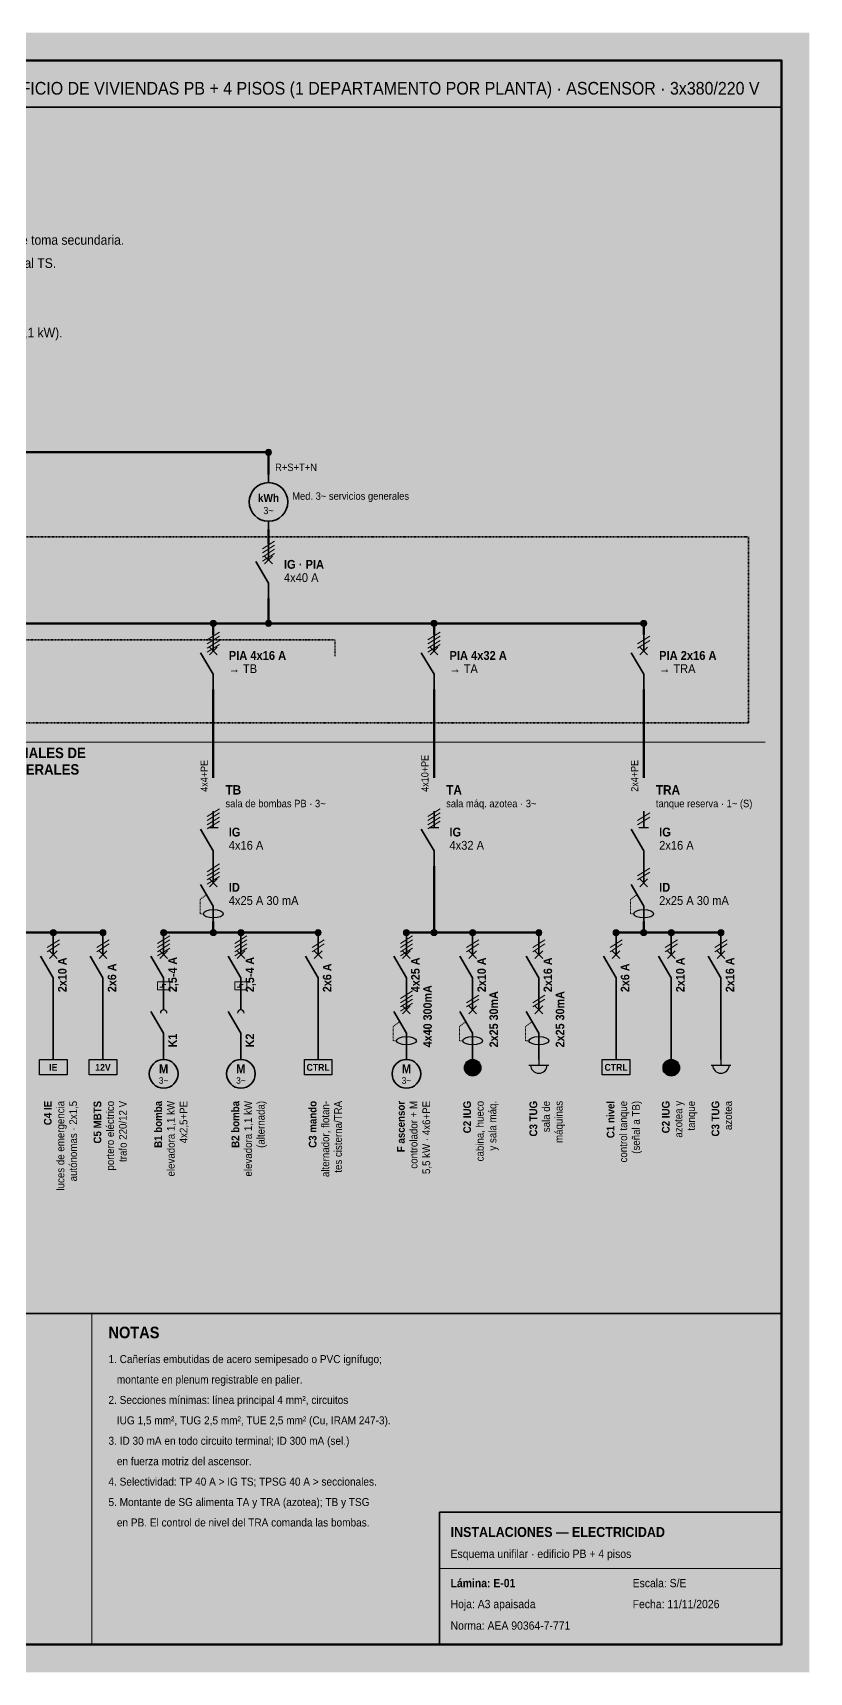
# Model space of a CAD drawing. Header units: millimetres. Extents: x 0 to 420, y 0 to 297.
# Drawn here: x 279.3 to 420, y 0 to 297 of the extents above; entities that cross this region are included whole.
import ezdxf
from ezdxf.enums import TextEntityAlignment as Align

# ---------------------------------------------------------------- set-up
doc = ezdxf.new("R2010")
doc.units = ezdxf.units.MM
doc.linetypes.add('DASHED', pattern=[1.524, 1.27, -0.254])
for name, color, linetype in [('0-MARCO', 7, 'Continuous'), ('1-ACOMETIDA', 7, 'Continuous'), ('3-SERV-GRALES', 1, 'Continuous'), ('4-PE-TIERRA', 3, 'Continuous'), ('6-SIMBOLOS', 7, 'Continuous'), ('7-TABLEROS', 7, 'Continuous'), ('8-TEXTOS', 7, 'Continuous')]:
    doc.layers.add(name, color=color, linetype=linetype)
doc.styles.add('ARIAL', font='arial.ttf')
doc.styles.add('ARIAL-NEGRITA', font='arialbd.ttf')

msp = doc.modelspace()

# ---------------------------------------------------------------- hatches: boundary and pattern name
at = {"layer": '0-MARCO', "true_color": 0xffffff}
h = msp.add_hatch(color=7, dxfattribs=at)
h.dxf.hatch_style = 1
h.paths.add_polyline_path([(0, 297), (420, 297), (420, 0), (0, 0)])
at = {"layer": '6-SIMBOLOS', "true_color": 0xc0392b}
h = msp.add_hatch(color=7, dxfattribs=at)
h.dxf.hatch_style = 1
edge = h.paths.add_edge_path()
edge.add_arc((322, 221), 0.55, 0, 360)
at = {"layer": '6-SIMBOLOS', "true_color": 0xffffff}
h = msp.add_hatch(color=7, dxfattribs=at)
h.dxf.hatch_style = 1
edge = h.paths.add_edge_path()
edge.add_arc((322, 212), 3.5, 0, 360)
at = {"layer": '6-SIMBOLOS', "true_color": 0xc0392b}
h = msp.add_hatch(color=7, dxfattribs=at)
h.dxf.hatch_style = 1
edge = h.paths.add_edge_path()
edge.add_arc((312, 190), 0.55, 0, 360)
h = msp.add_hatch(color=7, dxfattribs=at)
h.dxf.hatch_style = 1
edge = h.paths.add_edge_path()
edge.add_arc((322, 190), 0.55, 0, 360)
h = msp.add_hatch(color=7, dxfattribs=at)
h.dxf.hatch_style = 1
edge = h.paths.add_edge_path()
edge.add_arc((352, 190), 0.55, 0, 360)
h = msp.add_hatch(color=7, dxfattribs=at)
h.dxf.hatch_style = 1
edge = h.paths.add_edge_path()
edge.add_arc((390, 190), 0.55, 0, 360)
h = msp.add_hatch(color=7, dxfattribs=at)
h.dxf.hatch_style = 1
edge = h.paths.add_edge_path()
edge.add_arc((283, 134), 0.55, 0, 360)
h = msp.add_hatch(color=7, dxfattribs=at)
h.dxf.hatch_style = 1
edge = h.paths.add_edge_path()
edge.add_arc((292, 134), 0.55, 0, 360)
h = msp.add_hatch(color=7, dxfattribs=at)
h.dxf.hatch_style = 1
edge = h.paths.add_edge_path()
edge.add_arc((303, 134), 0.55, 0, 360)
h = msp.add_hatch(color=7, dxfattribs=at)
h.dxf.hatch_style = 1
edge = h.paths.add_edge_path()
edge.add_arc((312, 134), 0.55, 0, 360)
h = msp.add_hatch(color=7, dxfattribs=at)
h.dxf.hatch_style = 1
edge = h.paths.add_edge_path()
edge.add_arc((317, 134), 0.55, 0, 360)
h = msp.add_hatch(color=7, dxfattribs=at)
h.dxf.hatch_style = 1
edge = h.paths.add_edge_path()
edge.add_arc((331, 134), 0.55, 0, 360)
h = msp.add_hatch(color=7, dxfattribs=at)
h.dxf.hatch_style = 1
edge = h.paths.add_edge_path()
edge.add_arc((347, 134), 0.55, 0, 360)
h = msp.add_hatch(color=7, dxfattribs=at)
h.dxf.hatch_style = 1
edge = h.paths.add_edge_path()
edge.add_arc((352, 134), 0.55, 0, 360)
h = msp.add_hatch(color=7, dxfattribs=at)
h.dxf.hatch_style = 1
edge = h.paths.add_edge_path()
edge.add_arc((359, 134), 0.55, 0, 360)
h = msp.add_hatch(color=7, dxfattribs=at)
h.dxf.hatch_style = 1
edge = h.paths.add_edge_path()
edge.add_arc((371, 134), 0.55, 0, 360)
h = msp.add_hatch(color=7, dxfattribs=at)
h.dxf.hatch_style = 1
edge = h.paths.add_edge_path()
edge.add_arc((385, 134), 0.55, 0, 360)
h = msp.add_hatch(color=7, dxfattribs=at)
h.dxf.hatch_style = 1
edge = h.paths.add_edge_path()
edge.add_arc((390, 134), 0.55, 0, 360)
h = msp.add_hatch(color=7, dxfattribs=at)
h.dxf.hatch_style = 1
edge = h.paths.add_edge_path()
edge.add_arc((395, 134), 0.55, 0, 360)
h = msp.add_hatch(color=7, dxfattribs=at)
h.dxf.hatch_style = 1
edge = h.paths.add_edge_path()
edge.add_arc((404, 134), 0.55, 0, 360)
at = {"layer": '6-SIMBOLOS', "true_color": 0xffffff}
h = msp.add_hatch(color=7, dxfattribs=at)
h.dxf.hatch_style = 1
edge = h.paths.add_edge_path()
edge.add_arc((303, 108.4), 2.6, 0, 360)
h = msp.add_hatch(color=7, dxfattribs=at)
h.dxf.hatch_style = 1
edge = h.paths.add_edge_path()
edge.add_arc((317, 108.4), 2.6, 0, 360)
h = msp.add_hatch(color=7, dxfattribs=at)
h.dxf.hatch_style = 1
edge = h.paths.add_edge_path()
edge.add_arc((347, 108.4), 2.6, 0, 360)
h = msp.add_hatch(color=7, dxfattribs=at)
h.dxf.hatch_style = 1
edge = h.paths.add_edge_path()
edge.add_arc((359, 109.5), 1.5, 0, 360)
h = msp.add_hatch(color=7, dxfattribs=at)
h.dxf.hatch_style = 1
edge = h.paths.add_edge_path()
edge.add_arc((395, 109.5), 1.5, 0, 360)
at = {"layer": '7-TABLEROS', "true_color": 0xffffff}
h = msp.add_hatch(color=7, dxfattribs=at)
h.dxf.hatch_style = 1
h.paths.add_polyline_path([(280.5, 111), (285.5, 111), (285.5, 108.2), (280.5, 108.2)])
h = msp.add_hatch(color=7, dxfattribs=at)
h.dxf.hatch_style = 1
h.paths.add_polyline_path([(289.5, 111), (294.5, 111), (294.5, 108.2), (289.5, 108.2)])
h = msp.add_hatch(color=7, dxfattribs=at)
h.dxf.hatch_style = 1
h.paths.add_polyline_path([(328.5, 111), (333.5, 111), (333.5, 108.2), (328.5, 108.2)])
h = msp.add_hatch(color=7, dxfattribs=at)
h.dxf.hatch_style = 1
h.paths.add_polyline_path([(382.5, 111), (387.5, 111), (387.5, 108.2), (382.5, 108.2)])

# ---------------------------------------------------------------- linework, layer by layer
at = {"layer": '0-MARCO', "lineweight": 50}
msp.add_lwpolyline([(10, 292), (415, 292), (415, 5), (10, 5), (10, 292)], dxfattribs=at)
at = {"layer": '0-MARCO', "lineweight": 35}
for points in [[(10, 292), (415, 292), (415, 283.5), (10, 283.5), (10, 292)], [(10, 65), (415, 65)], [(353, 29), (415, 29), (415, 5), (353, 5), (353, 29)]]:
    msp.add_lwpolyline(points, dxfattribs=at)
at = {"layer": '0-MARCO', "lineweight": 18}
for points in [[(120.5, 168.5), (412, 168.5)], [(290, 65), (290, 5)]]:
    msp.add_lwpolyline(points, dxfattribs=at)
at = {"layer": '1-ACOMETIDA', "lineweight": 100}
msp.add_lwpolyline([(136, 221), (322, 221)], dxfattribs=at)
at = {"layer": '1-ACOMETIDA', "lineweight": 18}
msp.add_lwpolyline([(353, 18.8), (415, 18.8)], dxfattribs=at)
at = {"layer": '3-SERV-GRALES', "lineweight": 50, "true_color": 0xc0392b}
for points in [[(322, 221), (322, 217)], [(322, 207), (322, 204.5)], [(322, 194.5), (322, 190)], [(312, 190), (312, 188)], [(352, 190), (352, 188)], [(390, 190), (390, 188)], [(312, 178), (312, 162)], [(352, 178), (352, 162)], [(390, 178), (390, 162)], [(352, 146), (352, 134)], [(312, 136), (312, 134)], [(390, 136), (390, 134)]]:
    msp.add_lwpolyline(points, dxfattribs=at)
at = {"layer": '3-SERV-GRALES', "lineweight": 35, "true_color": 0xc0392b}
for points in [[(322, 217), (322, 215.5)], [(322, 208.5), (322, 207)], [(322, 204.5), (322, 201.5)], [(322, 197.3), (319.7, 201.2)], [(322, 197.3), (322, 194.5)], [(312, 188), (312, 185)], [(352, 188), (352, 185)], [(390, 188), (390, 185)], [(312, 180.8), (309.7, 184.7)], [(352, 180.8), (349.7, 184.7)], [(390, 180.8), (387.7, 184.7)], [(312, 180.8), (312, 178)], [(352, 180.8), (352, 178)], [(390, 180.8), (390, 178)], [(312, 156), (312, 153)], [(352, 156), (352, 153)], [(390, 156), (390, 153)], [(312, 148.8), (309.7, 152.7)], [(352, 148.8), (349.7, 152.7)], [(390, 148.8), (387.7, 152.7)], [(312, 148.8), (312, 146)], [(352, 148.8), (352, 146)], [(390, 148.8), (390, 146)], [(312, 146), (312, 143)], [(390, 146), (390, 143)], [(312, 138.8), (309.7, 142.7)], [(390, 138.8), (387.7, 142.7)], [(312, 138.8), (312, 136)], [(390, 138.8), (390, 136)], [(283, 134), (283, 133)], [(292, 134), (292, 133)], [(303, 134), (303, 133)], [(317, 134), (317, 133)], [(331, 134), (331, 133)], [(347, 134), (347, 133)], [(359, 134), (359, 133)], [(371, 134), (371, 133)], [(385, 134), (385, 133)], [(395, 134), (395, 133)], [(404, 134), (404, 133)], [(283, 133), (283, 130)], [(292, 133), (292, 130)], [(303, 133), (303, 130)], [(317, 133), (317, 130)], [(331, 133), (331, 130)], [(347, 133), (347, 130)], [(359, 133), (359, 130)], [(371, 133), (371, 130)], [(385, 133), (385, 130)], [(395, 133), (395, 130)], [(404, 133), (404, 130)], [(283, 125.8), (280.7, 129.7)], [(292, 125.8), (289.7, 129.7)], [(303, 125.8), (300.7, 129.7)], [(317, 125.8), (314.7, 129.7)], [(331, 125.8), (328.7, 129.7)], [(347, 125.8), (344.7, 129.7)], [(359, 125.8), (356.7, 129.7)], [(371, 125.8), (368.7, 129.7)], [(385, 125.8), (382.7, 129.7)], [(395, 125.8), (392.7, 129.7)], [(404, 125.8), (401.7, 129.7)], [(283, 125.8), (283, 123)], [(292, 125.8), (292, 123)], [(303, 125.8), (303, 123)], [(317, 125.8), (317, 123)], [(331, 125.8), (331, 123)], [(347, 125.8), (347, 123)], [(359, 125.8), (359, 123)], [(371, 125.8), (371, 123)], [(385, 125.8), (385, 123)], [(395, 125.8), (395, 123)], [(404, 125.8), (404, 123)], [(283, 123), (283, 112.5)], [(292, 123), (292, 112.5)], [(303, 123), (303, 120)], [(317, 123), (317, 120)], [(331, 123), (331, 112.5)], [(347, 123), (347, 120)], [(359, 123), (359, 120)], [(371, 123), (371, 120)], [(385, 123), (385, 112.5)], [(395, 123), (395, 112.5)], [(404, 123), (404, 112.5)], [(303, 115.8), (300.7, 119.7)], [(317, 115.8), (314.7, 119.7)], [(347, 115.8), (344.7, 119.7)], [(359, 115.8), (356.7, 119.7)], [(371, 115.8), (368.7, 119.7)], [(303, 115.8), (303, 113)], [(303, 113), (303, 111)], [(317, 115.8), (317, 113)], [(317, 113), (317, 111)], [(347, 115.8), (347, 113)], [(347, 113), (347, 111)], [(359, 115.8), (359, 113)], [(359, 113), (359, 111)], [(371, 115.8), (371, 113)], [(371, 113), (371, 111)], [(283, 112.5), (283, 111)], [(292, 112.5), (292, 111)], [(331, 112.5), (331, 111)], [(385, 112.5), (385, 111)], [(395, 112.5), (395, 111)], [(404, 112.5), (404, 111)]]:
    msp.add_lwpolyline(points, dxfattribs=at)
at = {"layer": '3-SERV-GRALES', "lineweight": 18, "true_color": 0xc0392b}
for points in [[(320.9, 203.525), (323.1, 204.925)], [(320.9, 202.775), (323.1, 204.175)], [(320.9, 202.025), (323.1, 203.425)], [(320.9, 201.275), (323.1, 202.675)], [(310.9, 187.025), (313.1, 188.425)], [(310.9, 186.275), (313.1, 187.675)], [(350.9, 187.025), (353.1, 188.425)], [(350.9, 186.275), (353.1, 187.675)], [(388.9, 186.275), (391.1, 187.675)], [(310.9, 185.525), (313.1, 186.925)], [(310.9, 184.775), (313.1, 186.175)], [(350.9, 185.525), (353.1, 186.925)], [(350.9, 184.775), (353.1, 186.175)], [(388.9, 185.525), (391.1, 186.925)], [(310.9, 155.025), (313.1, 156.425)], [(310.9, 154.275), (313.1, 155.675)], [(310.9, 153.525), (313.1, 154.925)], [(350.9, 155.025), (353.1, 156.425)], [(350.9, 154.275), (353.1, 155.675)], [(350.9, 153.525), (353.1, 154.925)], [(388.9, 154.275), (391.1, 155.675)], [(388.9, 153.525), (391.1, 154.925)], [(310.9, 152.775), (313.1, 154.175)], [(350.9, 152.775), (353.1, 154.175)], [(310.9, 145.025), (313.1, 146.425)], [(310.9, 144.275), (313.1, 145.675)], [(388.9, 144.275), (391.1, 145.675)], [(310.9, 143.525), (313.1, 144.925)], [(310.9, 142.775), (313.1, 144.175)], [(388.9, 143.525), (391.1, 144.925)], [(281.9, 131.275), (284.1, 132.675)], [(281.9, 130.525), (284.1, 131.925)], [(290.9, 131.275), (293.1, 132.675)], [(290.9, 130.525), (293.1, 131.925)], [(301.9, 132.025), (304.1, 133.425)], [(301.9, 131.275), (304.1, 132.675)], [(301.9, 130.525), (304.1, 131.925)], [(301.9, 129.775), (304.1, 131.175)], [(315.9, 132.025), (318.1, 133.425)], [(315.9, 131.275), (318.1, 132.675)], [(315.9, 130.525), (318.1, 131.925)], [(315.9, 129.775), (318.1, 131.175)], [(329.9, 131.275), (332.1, 132.675)], [(329.9, 130.525), (332.1, 131.925)], [(345.9, 132.025), (348.1, 133.425)], [(345.9, 131.275), (348.1, 132.675)], [(345.9, 130.525), (348.1, 131.925)], [(345.9, 129.775), (348.1, 131.175)], [(357.9, 131.275), (360.1, 132.675)], [(357.9, 130.525), (360.1, 131.925)], [(369.9, 131.275), (372.1, 132.675)], [(369.9, 130.525), (372.1, 131.925)], [(383.9, 131.275), (386.1, 132.675)], [(383.9, 130.525), (386.1, 131.925)], [(393.9, 131.275), (396.1, 132.675)], [(393.9, 130.525), (396.1, 131.925)], [(402.9, 131.275), (405.1, 132.675)], [(402.9, 130.525), (405.1, 131.925)], [(301.9, 125.1), (304.1, 125.1), (304.1, 123.6), (301.9, 123.6), (301.9, 125.1)], [(315.9, 125.1), (318.1, 125.1), (318.1, 123.6), (315.9, 123.6), (315.9, 125.1)], [(345.9, 122.025), (348.1, 123.425)], [(345.9, 121.275), (348.1, 122.675)], [(345.9, 120.525), (348.1, 121.925)], [(357.9, 121.275), (360.1, 122.675)], [(357.9, 120.525), (360.1, 121.925)], [(369.9, 121.275), (372.1, 122.675)], [(369.9, 120.525), (372.1, 121.925)], [(345.9, 119.775), (348.1, 121.175)], [(357.9395, 110.5605), (360.0605, 108.4395)], [(357.9395, 108.4395), (360.0605, 110.5605)], [(393.9395, 110.5605), (396.0605, 108.4395)], [(393.9395, 108.4395), (396.0605, 110.5605)]]:
    msp.add_lwpolyline(points, dxfattribs=at)
at = {"layer": '3-SERV-GRALES', "lineweight": 25, "true_color": 0xc0392b}
for points in [[(321.3, 202.2), (322.7, 200.8)], [(321.3, 200.8), (322.7, 202.2)], [(311.3, 185.7), (312.7, 184.3)], [(311.3, 184.3), (312.7, 185.7)], [(351.3, 185.7), (352.7, 184.3)], [(351.3, 184.3), (352.7, 185.7)], [(389.3, 185.7), (390.7, 184.3)], [(389.3, 184.3), (390.7, 185.7)], [(311.1, 153), (312.9, 153)], [(351.1, 153), (352.9, 153)], [(389.1, 153), (390.9, 153)], [(311.3, 143.7), (312.7, 142.3)], [(311.3, 142.3), (312.7, 143.7)], [(389.3, 143.7), (390.7, 142.3)], [(389.3, 142.3), (390.7, 143.7)], [(282.3, 130.7), (283.7, 129.3)], [(282.3, 129.3), (283.7, 130.7)], [(291.3, 130.7), (292.7, 129.3)], [(291.3, 129.3), (292.7, 130.7)], [(302.3, 130.7), (303.7, 129.3)], [(302.3, 129.3), (303.7, 130.7)], [(316.3, 130.7), (317.7, 129.3)], [(316.3, 129.3), (317.7, 130.7)], [(330.3, 130.7), (331.7, 129.3)], [(330.3, 129.3), (331.7, 130.7)], [(346.3, 130.7), (347.7, 129.3)], [(346.3, 129.3), (347.7, 130.7)], [(358.3, 130.7), (359.7, 129.3)], [(358.3, 129.3), (359.7, 130.7)], [(370.3, 130.7), (371.7, 129.3)], [(370.3, 129.3), (371.7, 130.7)], [(384.3, 130.7), (385.7, 129.3)], [(384.3, 129.3), (385.7, 130.7)], [(394.3, 130.7), (395.7, 129.3)], [(394.3, 129.3), (395.7, 130.7)], [(403.3, 130.7), (404.7, 129.3)], [(403.3, 129.3), (404.7, 130.7)], [(346.3, 120.7), (347.7, 119.3)], [(346.3, 119.3), (347.7, 120.7)], [(358.3, 120.7), (359.7, 119.3)], [(358.3, 119.3), (359.7, 120.7)], [(370.3, 120.7), (371.7, 119.3)], [(370.3, 119.3), (371.7, 120.7)], [(280.5, 111), (285.5, 111), (285.5, 108.2), (280.5, 108.2), (280.5, 111)], [(289.5, 111), (294.5, 111), (294.5, 108.2), (289.5, 108.2), (289.5, 111)], [(328.5, 111), (333.5, 111), (333.5, 108.2), (328.5, 108.2), (328.5, 111)], [(369.2, 110), (372.8, 110)], [(371, 111), (371, 110)], [(382.5, 111), (387.5, 111), (387.5, 108.2), (382.5, 108.2), (382.5, 111)], [(402.2, 110), (405.8, 110)], [(404, 111), (404, 110)]]:
    msp.add_lwpolyline(points, dxfattribs=at)
at = {"layer": '3-SERV-GRALES', "lineweight": 100, "true_color": 0xc0392b}
for points in [[(262, 190), (390, 190)], [(256, 134), (292, 134)], [(303, 134), (331, 134)], [(347, 134), (371, 134)], [(385, 134), (404, 134)]]:
    msp.add_lwpolyline(points, dxfattribs=at)
at = {"layer": '3-SERV-GRALES', "linetype": 'DASHED', "lineweight": 13, "ltscale": 0.06, "true_color": 0xc0392b}
for points in [[(310.2, 137.4), (309.6, 137.4), (309.6, 140), (310.7, 140.8)], [(388.2, 137.4), (387.6, 137.4), (387.6, 140), (388.7, 140.8)], [(345.2, 114.4), (344.6, 114.4), (344.6, 117), (345.7, 117.8)], [(357.2, 114.4), (356.6, 114.4), (356.6, 117), (357.7, 117.8)], [(369.2, 114.4), (368.6, 114.4), (368.6, 117), (369.7, 117.8)]]:
    msp.add_lwpolyline(points, dxfattribs=at)
at = {"layer": '3-SERV-GRALES', "lineweight": 13, "true_color": 0xc0392b}
for points in [[(302.3, 124.1), (302.8, 124.1), (302.8, 124.6), (303.4, 124.6)], [(316.3, 124.1), (316.8, 124.1), (316.8, 124.6), (317.4, 124.6)]]:
    msp.add_lwpolyline(points, dxfattribs=at)
for centre in [(322, 221), (312, 190), (322, 190), (352, 190), (390, 190), (283, 134), (292, 134), (303, 134), (312, 134), (317, 134), (331, 134), (347, 134), (352, 134), (359, 134), (371, 134), (385, 134), (390, 134), (395, 134), (404, 134)]:
    msp.add_circle(centre, 0.55, dxfattribs=at)
at = {"layer": '3-SERV-GRALES', "lineweight": 35, "true_color": 0xc0392b}
for centre, radius in [((322, 212), 3.5), ((303, 108.4), 2.6), ((317, 108.4), 2.6), ((347, 108.4), 2.6)]:
    msp.add_circle(centre, radius, dxfattribs=at)
at = {"layer": '3-SERV-GRALES', "lineweight": 25, "true_color": 0xc0392b}
for centre in [(359, 109.5), (395, 109.5)]:
    msp.add_circle(centre, 1.5, dxfattribs=at)
for centre, radius, start, end in [((303, 119.4), 0.6, 0, 180), ((317, 119.4), 0.6, 0, 180), ((371, 110), 1.5, 180, 360), ((404, 110), 1.5, 180, 360)]:
    msp.add_arc(centre, radius, start, end, dxfattribs=at)
for centre in [(312, 137.4), (390, 137.4), (347, 114.4), (359, 114.4), (371, 114.4)]:
    msp.add_ellipse(centre, major_axis=(1.8, 0), ratio=0.41666667, dxfattribs=at)
at = {"layer": '4-PE-TIERRA', "linetype": 'DASHED', "lineweight": 35, "ltscale": 0.08, "true_color": 0x1e8a4c}
msp.add_lwpolyline([(130, 187), (334, 187)], dxfattribs=at)
at = {"layer": '4-PE-TIERRA', "linetype": 'DASHED', "lineweight": 25, "ltscale": 0.08, "true_color": 0x1e8a4c}
msp.add_lwpolyline([(334, 187), (334, 184)], dxfattribs=at)
at = {"layer": '7-TABLEROS', "linetype": 'DASHED', "lineweight": 35, "ltscale": 0.06, "true_color": 0xc0392b}
msp.add_lwpolyline([(251, 205.7), (409, 205.7), (409, 172), (251, 172), (251, 205.7)], dxfattribs=at)

# ---------------------------------------------------------------- texts
at = {"layer": '8-TEXTOS', "style": 'ARIAL', "width": 0.9}
msp.add_text('EDIFICIO DE VIVIENDAS PB + 4 PISOS (1 DEPARTAMENTO POR PLANTA) · ASCENSOR · 3x380/220 V', height=2.3, dxfattribs=at).set_placement((411, 285.8), align=Align.RIGHT)
at = {"layer": '8-TEXTOS', "width": 0.9}
for s, height, style, p in [('• Transformador MT/BT de la distribuidora → acometida subterránea → caja de toma primaria (L.M.) → caja de toma secundaria.', 1.75, 'ARIAL', (170, 258.6)), ('• TPSD = gabinete colectivo de medidores: 1 medidor + 1 TP por vivienda; de cada TP sale su línea seccional al TS.', 1.75, 'ARIAL', (170, 254.4)), ('• Dpto. ≈ 85 m², grado de electrificación MEDIO, DPMS ≈ 7 kVA.  SG ≈ 12 kVA (ascensor 5,5 kW, bombas 2x1,1 kW).', 1.75, 'ARIAL', (170, 241.8)), ('4x40 A', 1.6, 'ARIAL', (324.8, 197.5)), ('IG · PIA', 1.6, 'ARIAL-NEGRITA', (324.8, 199.9)), ('PIA 4x16 A', 1.6, 'ARIAL-NEGRITA', (314.8, 183.4)), ('PIA 4x32 A', 1.6, 'ARIAL-NEGRITA', (354.8, 183.4)), ('PIA 2x16 A', 1.6, 'ARIAL-NEGRITA', (392.8, 183.4)), ('→ TB', 1.6, 'ARIAL', (314.8, 181)), ('→ TA', 1.6, 'ARIAL', (354.8, 181)), ('→ TRA', 1.6, 'ARIAL', (392.8, 181)), ('IG', 1.6, 'ARIAL-NEGRITA', (314.8, 151.4)), ('IG', 1.6, 'ARIAL-NEGRITA', (354.8, 151.4)), ('IG', 1.6, 'ARIAL-NEGRITA', (392.8, 151.4)), ('4x16 A', 1.6, 'ARIAL', (314.8, 149)), ('4x32 A', 1.6, 'ARIAL', (354.8, 149)), ('2x16 A', 1.6, 'ARIAL', (392.8, 149)), ('ID', 1.6, 'ARIAL-NEGRITA', (314.8, 141.4)), ('ID', 1.6, 'ARIAL-NEGRITA', (392.8, 141.4)), ('4x25 A 30 mA', 1.6, 'ARIAL', (314.8, 139)), ('2x25 A 30 mA', 1.6, 'ARIAL', (392.8, 139)), ('NOTAS', 2.1, 'ARIAL-NEGRITA', (293, 60.5)), ('1. Cañerías embutidas de acero semipesado o PVC ignífugo;', 1.45, 'ARIAL', (293, 56)), ('   montante en plenum registrable en palier.', 1.45, 'ARIAL', (293, 52.3)), ('2. Secciones mínimas: línea principal 4 mm², circuitos', 1.45, 'ARIAL', (293, 48.6)), ('   IUG 1,5 mm², TUG 2,5 mm², TUE 2,5 mm² (Cu, IRAM 247-3).', 1.45, 'ARIAL', (293, 44.9)), ('3. ID 30 mA en todo circuito terminal; ID 300 mA (sel.)', 1.45, 'ARIAL', (293, 41.2)), ('   en fuerza motriz del ascensor.', 1.45, 'ARIAL', (293, 37.5)), ('4. Selectividad: TP 40 A > IG TS; TPSG 40 A > seccionales.', 1.45, 'ARIAL', (293, 33.8)), ('5. Montante de SG alimenta TA y TRA (azotea); TB y TSG', 1.45, 'ARIAL', (293, 30.1)), ('   en PB. El control de nivel del TRA comanda las bombas.', 1.45, 'ARIAL', (293, 26.4)), ('INSTALACIONES — ELECTRICIDAD', 1.8, 'ARIAL-NEGRITA', (355, 24.5)), ('Esquema unifilar · edificio PB + 4 pisos', 1.5, 'ARIAL', (355, 20.7)), ('Lámina: E-01', 1.5, 'ARIAL-NEGRITA', (355, 15.4)), ('Escala: S/E', 1.5, 'ARIAL', (388, 15.4)), ('Hoja: A3 apaisada', 1.5, 'ARIAL', (355, 11.6)), ('Fecha: 11/11/2026', 1.5, 'ARIAL', (388, 11.6)), ('Norma: AEA 90364-7-771', 1.5, 'ARIAL', (355, 7.7))]:
    msp.add_text(s, height=height, dxfattribs=dict(at, style=style)).set_placement(p)
at = {"layer": '8-TEXTOS', "true_color": 0xc0392b, "width": 0.9}
for s, height, style, p in [('R+S+T+N', 1.35, 'ARIAL', (323.2, 217.6)), ('Med. 3~ servicios generales', 1.35, 'ARIAL', (326.3, 212.4)), ('4. SECCIONALES DE', 1.9, 'ARIAL-NEGRITA', (265, 165.6)), ('SERV. GENERALES', 1.9, 'ARIAL-NEGRITA', (265, 162.6)), ('TB', 1.7, 'ARIAL-NEGRITA', (314.2, 159)), ('TA', 1.7, 'ARIAL-NEGRITA', (354.2, 159)), ('TRA', 1.7, 'ARIAL-NEGRITA', (392.2, 159)), ('sala de bombas PB · 3~', 1.35, 'ARIAL', (314.2, 156.7)), ('sala máq. azotea · 3~', 1.35, 'ARIAL', (354.2, 156.7)), ('tanque reserva · 1~ (S)', 1.35, 'ARIAL', (392.2, 156.7))]:
    msp.add_text(s, height=height, dxfattribs=dict(at, style=style)).set_placement(p)
at = {"layer": '8-TEXTOS', "width": 0.9}
for s, height, style, p in [('kWh', 1.45, 'ARIAL-NEGRITA', (322, 212)), ('3~', 1.3, 'ARIAL', (322, 209.8)), ('IE', 1.25, 'ARIAL-NEGRITA', (283, 108.95)), ('12V', 1.25, 'ARIAL-NEGRITA', (292, 108.95)), ('M', 1.6, 'ARIAL-NEGRITA', (303, 108.5)), ('M', 1.6, 'ARIAL-NEGRITA', (317, 108.5)), ('CTRL', 1.25, 'ARIAL-NEGRITA', (331, 108.95)), ('M', 1.6, 'ARIAL-NEGRITA', (347, 108.5)), ('CTRL', 1.25, 'ARIAL-NEGRITA', (385, 108.95)), ('3~', 1.2, 'ARIAL', (303, 106.6)), ('3~', 1.2, 'ARIAL', (317, 106.6)), ('3~', 1.2, 'ARIAL', (347, 106.6))]:
    msp.add_text(s, height=height, dxfattribs=dict(at, style=style)).set_placement(p, align=Align.CENTER)
at = {"layer": '8-TEXTOS', "true_color": 0xc0392b, "style": 'ARIAL', "width": 0.9}
for s, p in [('4x4+PE', (311, 159.5)), ('4x10+PE', (351, 159.5)), ('2x4+PE', (389, 159.5))]:
    msp.add_text(s, height=1.3, rotation=90, dxfattribs=at).set_placement(p)
at = {"layer": '8-TEXTOS', "style": 'ARIAL-NEGRITA', "width": 0.9}
for s, p in [('2x10 A', (285.4, 123.2)), ('2x6 A', (294.4, 123.2)), ('2,5-4 A', (305.4, 123.2)), ('2,5-4 A', (319.4, 123.2)), ('2x6 A', (333.4, 123.2)), ('4x25 A', (349.4, 123.2)), ('2x10 A', (361.4, 123.2)), ('2x16 A', (373.4, 123.2)), ('2x6 A', (387.4, 123.2)), ('2x10 A', (397.4, 123.2)), ('2x16 A', (406.4, 123.2)), ('4x40 300mA', (351.6, 113.2)), ('2x25 30mA', (363.6, 113.2)), ('2x25 30mA', (375.6, 113.2)), ('K1', (305.4, 113.2)), ('K2', (319.4, 113.2))]:
    msp.add_text(s, height=1.55, rotation=90, dxfattribs=at).set_placement(p)
at = {"layer": '8-TEXTOS', "true_color": 0xc0392b, "width": 0.9}
for s, style, p in [('C4 IE', 'ARIAL-NEGRITA', (282.7, 103.5)), ('luces de emergencia', 'ARIAL', (285, 103.5)), ('autónomas · 2x1,5', 'ARIAL', (287.3, 103.5)), ('C5 MBTS', 'ARIAL-NEGRITA', (291.7, 103.5)), ('portero eléctrico', 'ARIAL', (294, 103.5)), ('trafo 220/12 V', 'ARIAL', (296.3, 103.5)), ('B1 bomba', 'ARIAL-NEGRITA', (302.7, 103.5)), ('elevadora 1,1 kW', 'ARIAL', (305, 103.5)), ('4x2,5+PE', 'ARIAL', (307.3, 103.5)), ('B2 bomba', 'ARIAL-NEGRITA', (316.7, 103.5)), ('elevadora 1,1 kW', 'ARIAL', (319, 103.5)), ('(alternada)', 'ARIAL', (321.3, 103.5)), ('C3 mando', 'ARIAL-NEGRITA', (330.7, 103.5)), ('alternador, flotan-', 'ARIAL', (333, 103.5)), ('tes cisterna/TRA', 'ARIAL', (335.3, 103.5)), ('F ascensor', 'ARIAL-NEGRITA', (346.7, 103.5)), ('controlador + M', 'ARIAL', (349, 103.5)), ('5,5 kW · 4x6+PE', 'ARIAL', (351.3, 103.5)), ('C2 IUG', 'ARIAL-NEGRITA', (358.7, 103.5)), ('cabina, hueco', 'ARIAL', (361, 103.5)), ('y sala máq.', 'ARIAL', (363.3, 103.5)), ('C3 TUG', 'ARIAL-NEGRITA', (370.7, 103.5)), ('sala de', 'ARIAL', (373, 103.5)), ('máquinas', 'ARIAL', (375.3, 103.5)), ('C1 nivel', 'ARIAL-NEGRITA', (384.7, 103.5)), ('control tanque', 'ARIAL', (387, 103.5)), ('(señal a TB)', 'ARIAL', (389.3, 103.5)), ('C2 IUG', 'ARIAL-NEGRITA', (394.7, 103.5)), ('azotea y', 'ARIAL', (397, 103.5)), ('tanque', 'ARIAL', (399.3, 103.5)), ('C3 TUG', 'ARIAL-NEGRITA', (403.7, 103.5)), ('azotea', 'ARIAL', (406, 103.5))]:
    msp.add_text(s, height=1.4, rotation=90, dxfattribs=dict(at, style=style)).set_placement(p, align=Align.RIGHT)

doc.saveas('drawing.dxf')
